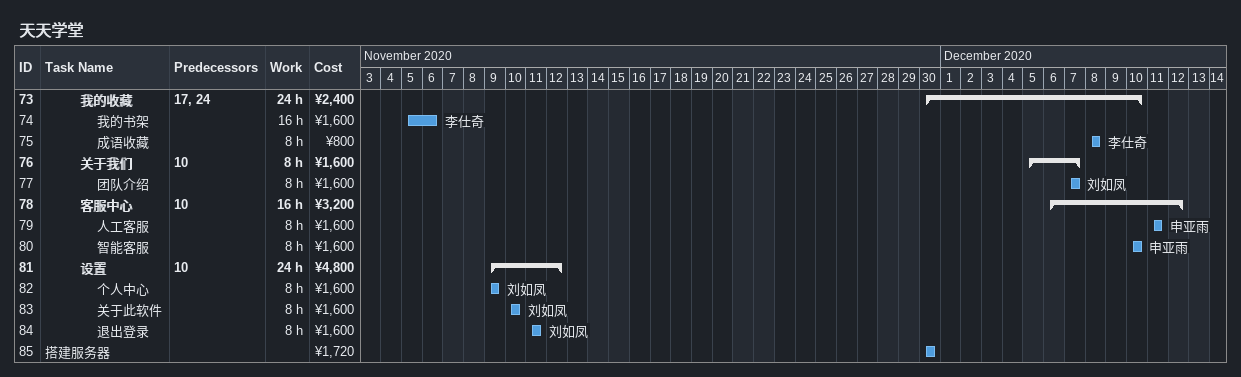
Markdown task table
天天学堂

| ID | Level | Task | Start | Finish | Predecessors | Resources | Work (h) | Cost (¥) |
|---|---|---|---|---|---|---|---|---|
| 73 | 3 | **我的收藏** | 2020-11-30 | 2020-12-10 | 17, 24 |  | 24 | 2400 |
| 74 | 4 | 我的书架 | 2020-11-05 | 2020-11-06 |  | 李仕奇 | 16 | 1600 |
| 75 | 4 | 成语收藏 | 2020-12-08 | 2020-12-08 |  | 李仕奇 | 8 | 800 |
| 76 | 3 | **关于我们** | 2020-12-05 | 2020-12-07 | 10 |  | 8 | 1600 |
| 77 | 4 | 团队介绍 | 2020-12-07 | 2020-12-07 |  | 刘如凤 | 8 | 1600 |
| 78 | 3 | **客服中心** | 2020-12-06 | 2020-12-12 | 10 |  | 16 | 3200 |
| 79 | 4 | 人工客服 | 2020-12-11 | 2020-12-11 |  | 申亚雨 | 8 | 1600 |
| 80 | 4 | 智能客服 | 2020-12-10 | 2020-12-10 |  | 申亚雨 | 8 | 1600 |
| 81 | 3 | **设置** | 2020-11-09 | 2020-11-12 | 10 |  | 24 | 4800 |
| 82 | 4 | 个人中心 | 2020-11-09 | 2020-11-09 |  | 刘如凤 | 8 | 1600 |
| 83 | 4 | 关于此软件 | 2020-11-10 | 2020-11-10 |  | 刘如凤 | 8 | 1600 |
| 84 | 4 | 退出登录 | 2020-11-11 | 2020-11-11 |  | 刘如凤 | 8 | 1600 |
| 85 | 1 | 搭建服务器 | 2020-11-30 | 2020-11-30 |  |  |  | 1720 |
